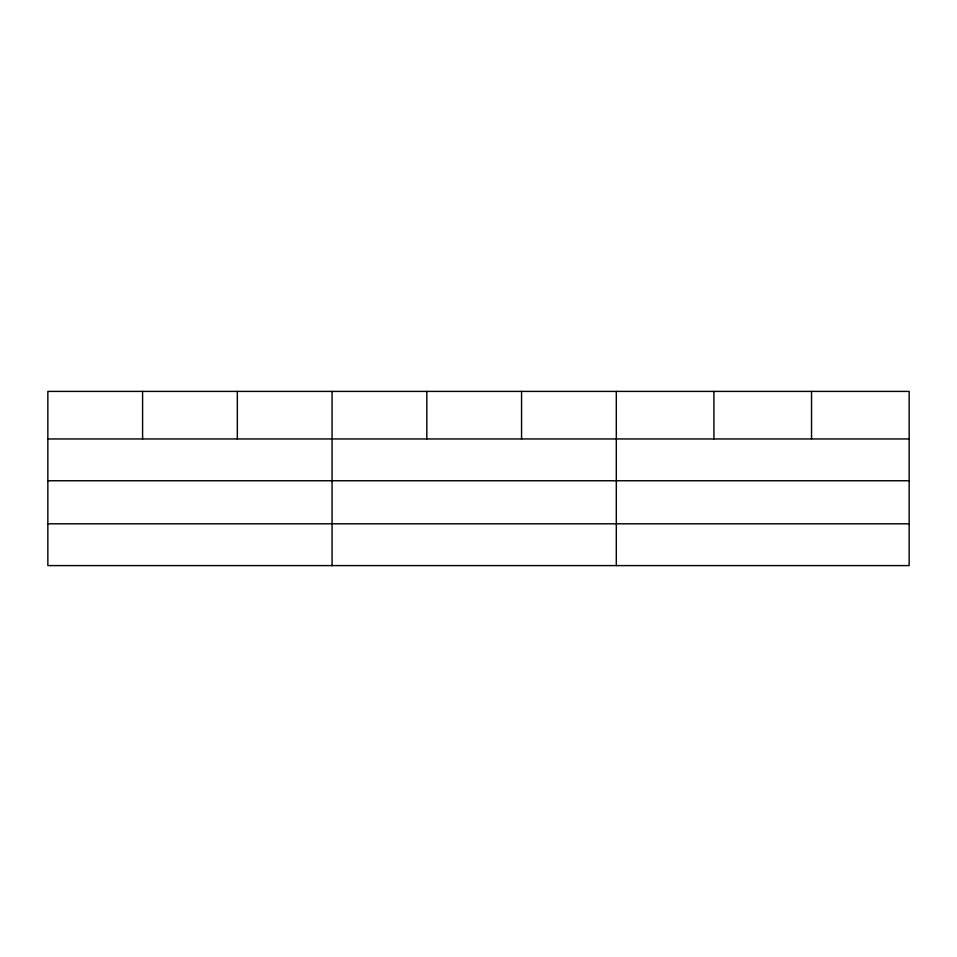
<?xml version="1.0" encoding="UTF-8"?>
<svg xmlns="http://www.w3.org/2000/svg" width="957" height="957" viewBox="0 0 957 957"><rect width="100%" height="100%" fill="white"/><g stroke="black" fill="none" stroke-linecap="round" stroke-linejoin="round"><path stroke-width="1.44" d="M909.15 480.749L909.15 391.401L47.85 391.401L47.85 565.599L909.15 565.599L909.15 480.749L47.85 480.749M47.85 438.952L909.15 438.952M47.85 523.802L909.15 523.802M811.536 391.401L811.536 438.952M713.922 391.401L713.922 438.952M616.308 391.401L616.308 565.599M521.565 391.401L521.565 438.952M426.822 391.401L426.822 438.952M332.079 391.401L332.079 565.599M237.336 391.401L237.336 438.952M142.593 391.401L142.593 438.952"/></g></svg>
